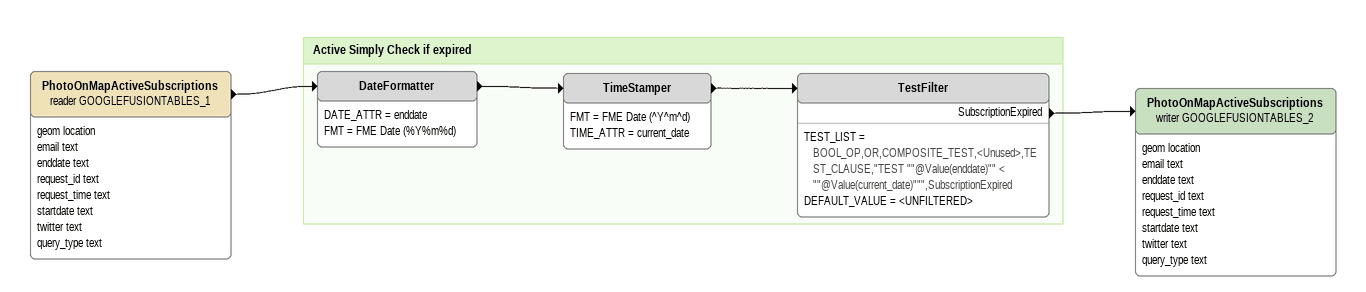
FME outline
PhotoOnMapActiveSubscriptions (reader GOOGLEFUSIONTABLES_1)
    attributes: geom location, email text, enddate text, request_id text, request_time text, startdate text, twitter text, query_type text
    -> DateFormatter
PhotoOnMapActiveSubscriptions (writer GOOGLEFUSIONTABLES_2)
    attributes: geom location, email text, enddate text, request_id text, request_time text, startdate text, twitter text, query_type text

Bookmark: Active Simply Check if expired
DateFormatter
    DATE_ATTR = enddate
    FMT = FME Date (%Y%m%d)
    -> TimeStamper
TimeStamper
    FMT = FME Date (^Y^m^d)
    TIME_ATTR = current_date
    -> TestFilter
TestFilter
    TEST_LIST = BOOL_OP,OR,COMPOSITE_TEST,<Unused>,TEST_CLAUSE,"TEST ""@Value(enddate)"" < ""@Value(current_date)""",SubscriptionExpired
    DEFAULT_VALUE = <UNFILTERED>
    SubscriptionExpired -> PhotoOnMapActiveSubscriptions (writer GOOGLEFUSIONTABLES_2)
